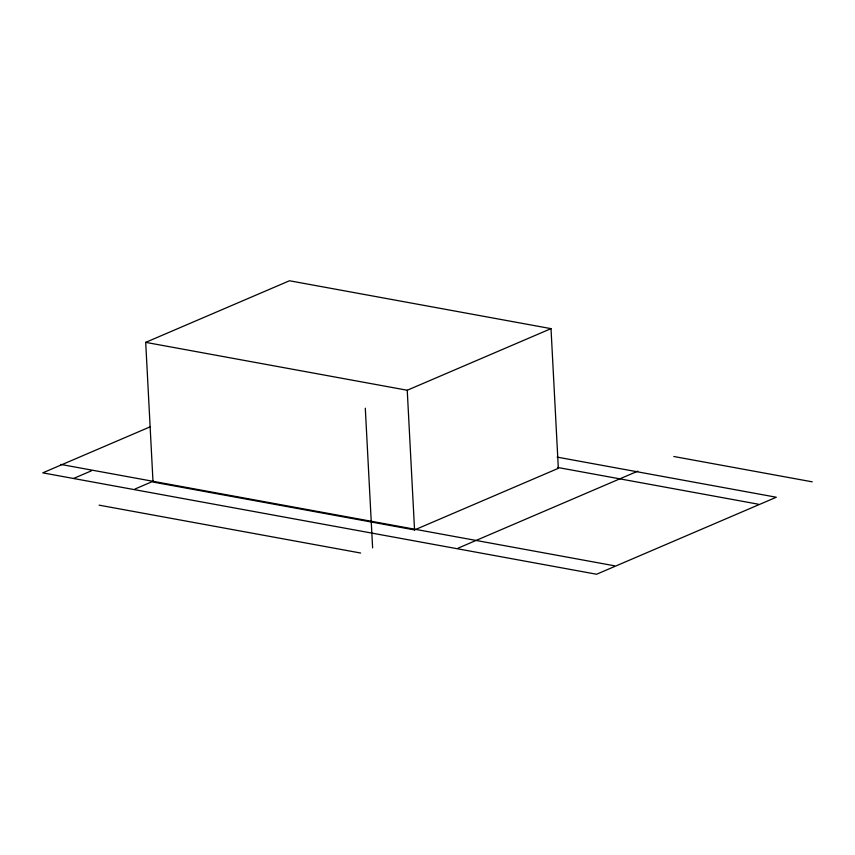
<?xml version="1.0" encoding="UTF-8"?>
<svg xmlns="http://www.w3.org/2000/svg" width="855" height="855" viewBox="0 0 855 855"><rect width="100%" height="100%" fill="white"/><g stroke="black" fill="none" stroke-linecap="round" stroke-linejoin="round"><path stroke-width="1.28" d="M145.703 342.363L289.482 280.761L551.015 328.641L558.336 468.326L414.557 529.929L153.024 482.049L145.703 342.363L407.237 390.243L551.015 328.641M150.341 426.752L42.75 472.858L596.587 574.239L776.308 497.236L557.139 457.115M73.519 478.49L91.496 470.784M135.015 489.007L153.355 481.151M458.088 548.151L637.809 471.148M673.793 456.495L812.25 481.835M557.492 467.439L758.289 504.194M60.684 464.404L614.521 565.796M99.116 505.155L360.639 553.025M407.237 390.243L414.557 529.929M365.299 408.209L372.62 547.895"/></g></svg>
